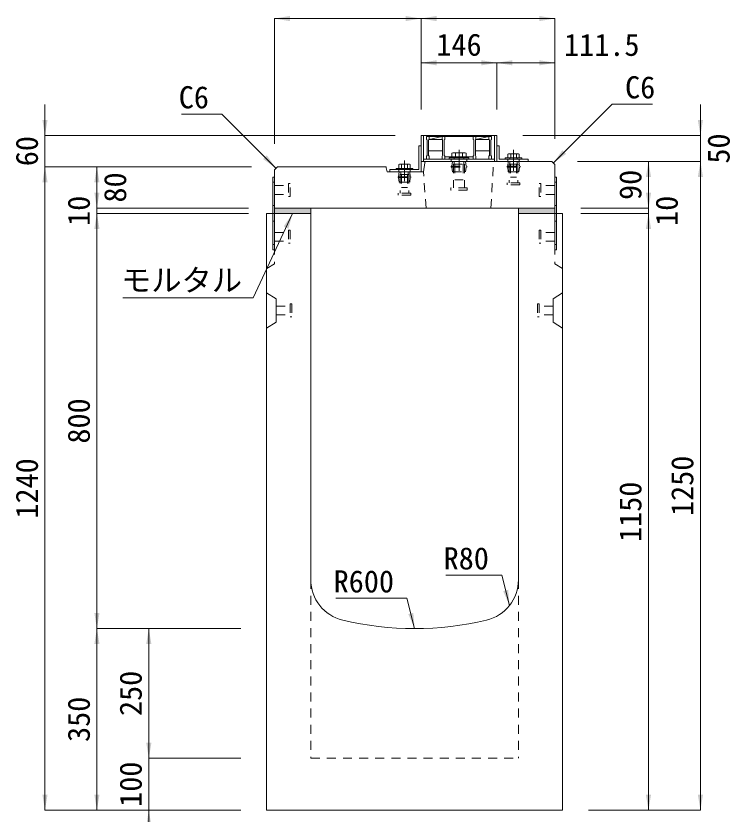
# Model space of a CAD drawing. Units: millimetres at full size. Extents: x -1934 to 78146, y -143454 to -112471.
# Drawn here: x 62805 to 64180, y -133932 to -132394 of the extents above; entities that cross this region are included whole.
import ezdxf
from ezdxf.enums import TextEntityAlignment as Align

# ---------------------------------------------------------------- set-up
doc = ezdxf.new("R2010")
doc.units = ezdxf.units.MM
doc.header["$LTSCALE"] = 23
for name, pattern in [('CHAIN', [18.5, 12, -1.5, 3.5, -1.5]), ('USER2', [1.35, 0.75, -0.6]), ('USER3', [1.35, 0.75, -0.6])]:
    doc.linetypes.add(name, pattern=pattern)
for name, color, linetype, lineweight in [('インサート', 92, 'USER2', 9), ('グレーチング', 7, 'Continuous', 9), ('ジョイント', 7, 'Continuous', 5), ('モルタル', 7, 'Continuous', 13), ('作業エリア', 11, 'Continuous', 13), ('受枠', 3, 'Continuous', 13), ('寸法線', 7, 'Continuous', 13), ('引出線', 4, 'Continuous', 13), ('本体', 2, 'Continuous', 13), ('ｲﾝｻｰﾄ', 3, 'USER3', 5)]:
    doc.layers.add(name, color=color, linetype=linetype, lineweight=lineweight)
doc.layers.add('ハッチング_モルタル', color=30, linetype='Continuous')
doc.styles.add('ＭＳ ゴシック', font='')
doc.styles.get('ＭＳ ゴシック').set_extended_font_data('MS Gothic')

# ---------------------------------------------------------------- blocks, each defined once
blk = doc.blocks.new('filled_arrow')
at = {"color": 0, "linetype": 'Continuous', "lineweight": -2}
blk.add_solid([(7.5, 1.25), (0, 0), (7.5, -1.25)], dxfattribs=at)

msp = doc.modelspace()

# ---------------------------------------------------------------- hatches: boundary and pattern name
at = {"layer": 'ハッチング_モルタル'}
for points in [[(63372.64, -132774.74), (63372.64, -132764.74), (63302.64, -132764.74), (63302.64, -132774.74)], [(63842.64, -132774.74), (63842.64, -132764.74), (63772.64, -132764.74), (63772.64, -132774.74)]]:
    msp.add_hatch(color=256, dxfattribs=at).paths.add_polyline_path(points)

# ---------------------------------------------------------------- linework, layer by layer
at = {"layer": 'インサート', "linetype": 'Continuous', "lineweight": 13}
for p, q in [((63646.15, -132657.94), (63644.29, -132658.79)), ((63644.29, -132658.79), (63644.29, -132667.94)), ((63670.14, -132657.94), (63646.15, -132657.94)), ((63670.14, -132657.94), (63671.99, -132658.79)), ((63671.99, -132658.79), (63671.99, -132667.94)), ((63753.66, -132659.94), (63752.19, -132660.79)), ((63752.19, -132660.79), (63752.19, -132667.94)), ((63753.66, -132659.94), (63772.62, -132659.94)), ((63772.62, -132659.94), (63774.09, -132660.79)), ((63774.09, -132660.79), (63774.09, -132667.94)), ((63543.66, -132679.94), (63542.19, -132680.79)), ((63542.19, -132680.79), (63542.19, -132687.94)), ((63543.66, -132679.94), (63562.62, -132679.94)), ((63562.62, -132679.94), (63564.09, -132680.79)), ((63564.09, -132680.79), (63564.09, -132687.94)), ((63671.99, -132667.94), (63644.29, -132667.94)), ((63752.19, -132667.94), (63774.09, -132667.94)), ((63542.19, -132687.94), (63564.09, -132687.94))]:
    msp.add_line(p, q, dxfattribs=at)
at = {"layer": 'インサート', "linetype": 'Continuous', "lineweight": 5}
for p, q in [((63651.22, -132658.79), (63651.22, -132667.94)), ((63665.07, -132658.79), (63665.07, -132667.94)), ((63757.67, -132660.79), (63757.67, -132667.94)), ((63768.62, -132660.79), (63768.62, -132667.94)), ((63547.67, -132680.79), (63547.67, -132687.94)), ((63558.62, -132680.79), (63558.62, -132687.94))]:
    msp.add_line(p, q, dxfattribs=at)
at = {"layer": 'インサート', "linetype": 'Continuous'}
for p, q in [((63677.14, -132667.94), (63639.14, -132667.94)), ((63639.14, -132667.94), (63639.14, -132670.24)), ((63677.14, -132670.24), (63639.14, -132670.24)), ((63677.14, -132667.94), (63677.14, -132670.24)), ((63747.14, -132667.94), (63779.14, -132667.94)), ((63747.14, -132667.94), (63747.14, -132670.24)), ((63747.14, -132670.24), (63779.14, -132670.24)), ((63779.14, -132667.94), (63779.14, -132670.24)), ((63537.14, -132687.94), (63569.14, -132687.94)), ((63537.14, -132687.94), (63537.14, -132690.24)), ((63537.14, -132690.24), (63569.14, -132690.24)), ((63569.14, -132687.94), (63569.14, -132690.24))]:
    msp.add_line(p, q, dxfattribs=at)
at = {"layer": 'インサート'}
for p, q in [((63644.39, -132683.99), (63645.64, -132674.74)), ((63645.64, -132674.74), (63670.64, -132674.74)), ((63647.24, -132679.74), (63669.04, -132679.74)), ((63647.24, -132679.74), (63647.24, -132725.24)), ((63648.69, -132674.74), (63648.69, -132679.74)), ((63649.14, -132667.94), (63649.14, -132670.24)), ((63650.14, -132679.74), (63650.14, -132709.74)), ((63666.14, -132679.74), (63666.14, -132709.74)), ((63667.14, -132667.94), (63667.14, -132670.24)), ((63667.59, -132674.74), (63667.59, -132679.74)), ((63669.04, -132679.74), (63669.04, -132725.24)), ((63671.89, -132683.99), (63670.64, -132674.74)), ((63751.89, -132683.99), (63753.14, -132674.74)), ((63753.14, -132674.74), (63773.14, -132674.74)), ((63754.89, -132679.74), (63771.39, -132679.74)), ((63754.89, -132679.74), (63754.89, -132715.74)), ((63756.02, -132674.74), (63756.02, -132679.74)), ((63756.14, -132667.94), (63756.14, -132670.24)), ((63757.14, -132679.74), (63757.14, -132704.74)), ((63769.14, -132679.74), (63769.14, -132704.74)), ((63770.14, -132667.94), (63770.14, -132670.24)), ((63770.27, -132674.74), (63770.27, -132679.74)), ((63771.39, -132679.74), (63771.39, -132715.74)), ((63774.39, -132683.99), (63773.14, -132674.74)), ((63541.89, -132703.99), (63543.14, -132694.74)), ((63543.14, -132694.74), (63563.14, -132694.74)), ((63546.02, -132694.74), (63546.02, -132699.74)), ((63546.14, -132687.94), (63546.14, -132690.24)), ((63560.14, -132687.94), (63560.14, -132690.24)), ((63560.27, -132694.74), (63560.27, -132699.74)), ((63564.39, -132703.99), (63563.14, -132694.74)), ((63643.14, -132683.99), (63673.14, -132683.99)), ((63643.14, -132683.99), (63643.14, -132685.49)), ((63643.14, -132685.49), (63673.14, -132685.49)), ((63644.39, -132685.49), (63645.64, -132694.74)), ((63645.64, -132694.74), (63670.64, -132694.74)), ((63671.89, -132685.49), (63670.64, -132694.74)), ((63673.14, -132683.99), (63673.14, -132685.49)), ((63750.64, -132683.99), (63775.64, -132683.99)), ((63750.64, -132683.99), (63750.64, -132685.49)), ((63750.64, -132685.49), (63775.64, -132685.49)), ((63751.89, -132685.49), (63753.14, -132694.74)), ((63753.14, -132694.74), (63773.14, -132694.74)), ((63774.39, -132685.49), (63773.14, -132694.74)), ((63775.64, -132683.99), (63775.64, -132685.49)), ((63540.64, -132703.99), (63565.64, -132703.99)), ((63540.64, -132703.99), (63540.64, -132705.49)), ((63540.64, -132705.49), (63565.64, -132705.49)), ((63541.89, -132705.49), (63543.14, -132714.74)), ((63544.89, -132699.74), (63561.39, -132699.74)), ((63544.89, -132699.74), (63544.89, -132735.74)), ((63547.14, -132699.74), (63547.14, -132724.74)), ((63559.14, -132699.74), (63559.14, -132724.74)), ((63561.39, -132699.74), (63561.39, -132735.74)), ((63564.39, -132705.49), (63563.14, -132714.74)), ((63565.64, -132703.99), (63565.64, -132705.49)), ((63650.14, -132709.74), (63666.14, -132709.74)), ((63757.14, -132704.74), (63769.14, -132704.74)), ((63302.64, -132721.24), (63329.64, -132721.24)), ((63302.64, -132721.24), (63302.64, -132738.24)), ((63332.64, -132717.24), (63329.64, -132717.24)), ((63329.64, -132717.24), (63329.64, -132742.24)), ((63332.64, -132742.24), (63332.64, -132717.24)), ((63543.14, -132714.74), (63563.14, -132714.74)), ((63547.14, -132724.74), (63559.14, -132724.74)), ((63642.14, -132729.74), (63642.14, -132725.24)), ((63674.14, -132725.24), (63642.14, -132725.24)), ((63674.14, -132725.24), (63674.14, -132729.74)), ((63751.14, -132719.74), (63751.14, -132715.74)), ((63775.14, -132715.74), (63751.14, -132715.74)), ((63775.14, -132719.74), (63751.14, -132719.74)), ((63775.14, -132715.74), (63775.14, -132719.74)), ((63812.64, -132717.24), (63815.64, -132717.24)), ((63812.64, -132742.24), (63812.64, -132717.24)), ((63815.64, -132717.24), (63815.64, -132742.24)), ((63842.64, -132721.24), (63815.64, -132721.24)), ((63842.64, -132721.24), (63842.64, -132738.24)), ((63302.64, -132738.24), (63329.64, -132738.24)), ((63329.64, -132742.24), (63332.64, -132742.24)), ((63541.14, -132739.74), (63541.14, -132735.74)), ((63565.14, -132735.74), (63541.14, -132735.74)), ((63565.14, -132739.74), (63541.14, -132739.74)), ((63565.14, -132735.74), (63565.14, -132739.74)), ((63674.14, -132729.74), (63642.14, -132729.74)), ((63815.64, -132742.24), (63812.64, -132742.24)), ((63842.64, -132738.24), (63815.64, -132738.24))]:
    msp.add_line(p, q, dxfattribs=at)
at = {"layer": 'インサート', "linetype": 'Continuous', "lineweight": 5}
for centre, radius, start, end in [((63647.75, -132665.44), 7.5, 62.50883, 117.49117), ((63658.14, -132686.67), 28.73, 76.05376, 103.94624), ((63668.53, -132665.44), 7.5, 62.50883, 117.49117), ((63754.93, -132664.79), 4.85, 55.61575, 124.38425), ((63763.14, -132678.06), 18.12, 72.41205, 107.58795), ((63771.35, -132664.79), 4.85, 55.61575, 124.38425), ((63544.93, -132684.79), 4.85, 55.61575, 124.38425), ((63553.14, -132698.06), 18.12, 72.41205, 107.58795), ((63561.35, -132684.79), 4.85, 55.61575, 124.38425)]:
    msp.add_arc(centre, radius, start, end, dxfattribs=at)
at = {"layer": 'グレーチング'}
for p, q in [((63595.64, -132626.24), (63595.64, -132632.24)), ((63595.64, -132626.24), (63720.64, -132626.24)), ((63595.64, -132632.24), (63596.64, -132633.24)), ((63596.64, -132633.24), (63596.64, -132663.24)), ((63600.64, -132632.24), (63599.64, -132633.24)), ((63599.64, -132633.24), (63599.64, -132663.24)), ((63600.64, -132626.24), (63600.64, -132632.24)), ((63600.64, -132632.24), (63625.64, -132626.24)), ((63600.64, -132632.24), (63625.64, -132632.24)), ((63625.64, -132626.24), (63625.64, -132632.24)), ((63625.64, -132632.24), (63626.64, -132633.24)), ((63626.64, -132633.24), (63626.64, -132663.24)), ((63630.64, -132632.24), (63629.64, -132633.24)), ((63629.64, -132633.24), (63629.64, -132663.24)), ((63630.64, -132626.24), (63630.64, -132632.24)), ((63685.64, -132626.24), (63685.64, -132632.24)), ((63685.64, -132632.24), (63686.64, -132633.24)), ((63686.64, -132633.24), (63686.64, -132663.24)), ((63690.64, -132632.24), (63689.64, -132633.24)), ((63689.64, -132633.24), (63689.64, -132663.24)), ((63690.64, -132632.24), (63715.64, -132626.24)), ((63690.64, -132626.24), (63690.64, -132632.24)), ((63690.64, -132632.24), (63715.64, -132632.24)), ((63715.64, -132626.24), (63715.64, -132632.24)), ((63715.64, -132632.24), (63716.64, -132633.24)), ((63716.64, -132633.24), (63716.64, -132663.24)), ((63720.64, -132632.24), (63719.64, -132633.24)), ((63719.64, -132633.24), (63719.64, -132663.24)), ((63720.64, -132626.24), (63720.64, -132632.24)), ((63595.64, -132664.24), (63596.64, -132663.24)), ((63595.64, -132670.24), (63595.64, -132664.24)), ((63626.64, -132654.24), (63599.64, -132654.24)), ((63600.64, -132664.24), (63599.64, -132663.24)), ((63600.64, -132670.24), (63600.64, -132664.24)), ((63625.64, -132664.24), (63626.64, -132663.24)), ((63625.64, -132670.24), (63625.64, -132664.24)), ((63630.64, -132664.24), (63629.64, -132663.24)), ((63630.64, -132670.24), (63630.64, -132664.24)), ((63685.64, -132665.74), (63630.64, -132665.74)), ((63685.64, -132664.24), (63686.64, -132663.24)), ((63685.64, -132670.24), (63685.64, -132664.24)), ((63716.64, -132654.24), (63689.64, -132654.24)), ((63690.64, -132664.24), (63689.64, -132663.24)), ((63690.64, -132670.24), (63690.64, -132664.24)), ((63715.64, -132664.24), (63716.64, -132663.24)), ((63715.64, -132670.24), (63715.64, -132664.24)), ((63720.64, -132664.24), (63719.64, -132663.24)), ((63720.64, -132670.24), (63720.64, -132664.24)), ((63595.64, -132670.24), (63600.64, -132670.24)), ((63625.64, -132670.24), (63630.64, -132670.24)), ((63685.64, -132670.24), (63690.64, -132670.24)), ((63715.64, -132670.24), (63720.64, -132670.24))]:
    msp.add_line(p, q, dxfattribs=at)
at = {"layer": 'ジョイント'}
for p, q in [((63299.44, -132704.74), (63302.64, -132704.74)), ((63299.44, -132704.74), (63299.44, -132844.74)), ((63302.64, -132704.74), (63302.64, -132844.74)), ((63842.64, -132704.74), (63845.84, -132704.74)), ((63842.64, -132704.74), (63842.64, -132844.74)), ((63845.84, -132704.74), (63845.84, -132844.74)), ((63299.44, -132844.74), (63302.64, -132844.74)), ((63842.64, -132844.74), (63845.84, -132844.74))]:
    msp.add_line(p, q, dxfattribs=at)
at = {"layer": 'ジョイント', "linetype": 'USER2'}
for p, q in [((63299.44, -132714.74), (63302.64, -132714.74)), ((63842.64, -132714.74), (63845.84, -132714.74)), ((63299.44, -132759.74), (63302.64, -132759.74)), ((63842.64, -132759.74), (63845.84, -132759.74)), ((63299.44, -132789.74), (63302.64, -132789.74)), ((63842.64, -132789.74), (63845.84, -132789.74)), ((63299.44, -132834.74), (63302.64, -132834.74)), ((63842.64, -132834.74), (63845.84, -132834.74))]:
    msp.add_line(p, q, dxfattribs=at)
at = {"layer": 'モルタル'}
for points in [[(63302.64, -132764.74), (63372.64, -132764.74), (63372.64, -132774.74), (63302.64, -132774.74)], [(63842.64, -132764.74), (63772.64, -132764.74), (63772.64, -132774.74), (63842.64, -132774.74)]]:
    msp.add_lwpolyline(points, close=True, dxfattribs=at)
at = {"layer": '作業エリア'}
for p, q in [((63592.64, -132674.74), (63592.26, -132677.3)), ((63595.22, -132674.74), (63592.64, -132674.74)), ((63515.18, -132684.74), (63517.64, -132684.74)), ((63517.64, -132684.74), (63518.12, -132687.15))]:
    msp.add_line(p, q, dxfattribs=at)
at = {"layer": '受枠'}
for p, q in [((63585.14, -132624.74), (63731.14, -132624.74)), ((63585.14, -132624.74), (63585.14, -132674.74)), ((63589.64, -132624.74), (63589.64, -132674.74)), ((63726.64, -132624.74), (63726.64, -132674.74)), ((63731.14, -132624.74), (63731.14, -132674.74)), ((63580.64, -132690.24), (63580.64, -132644.74)), ((63580.64, -132644.74), (63585.14, -132644.74)), ((63585.14, -132644.74), (63585.14, -132694.74)), ((63735.64, -132644.74), (63731.14, -132644.74)), ((63735.64, -132670.24), (63735.64, -132644.74)), ((63585.14, -132674.74), (63731.14, -132674.74)), ((63589.64, -132670.24), (63726.64, -132670.24)), ((63731.14, -132674.74), (63791.14, -132674.74)), ((63791.14, -132670.24), (63735.64, -132670.24)), ((63791.14, -132674.74), (63791.14, -132670.24)), ((63525.14, -132694.74), (63525.14, -132690.24)), ((63525.14, -132690.24), (63580.64, -132690.24)), ((63585.14, -132694.74), (63525.14, -132694.74))]:
    msp.add_line(p, q, dxfattribs=at)
at = {"layer": '受枠', "linetype": 'CHAIN'}
for p, q in [((63658.14, -132652.49), (63658.14, -132692.49)), ((63763.14, -132652.49), (63763.14, -132692.49)), ((63553.14, -132672.49), (63553.14, -132712.49))]:
    msp.add_line(p, q, dxfattribs=at)
at = {"layer": '受枠', "linetype": 'USER2'}
for p, q in [((63643.14, -132670.24), (63643.14, -132674.74)), ((63673.14, -132670.24), (63673.14, -132674.74)), ((63752.14, -132670.24), (63752.14, -132674.74)), ((63774.14, -132670.24), (63774.14, -132674.74)), ((63542.14, -132690.24), (63542.14, -132694.74)), ((63564.14, -132690.24), (63564.14, -132694.74))]:
    msp.add_line(p, q, dxfattribs=at)
at = {"layer": '寸法線'}
for p, q in [((63302.64, -132399.25), (63585.14, -132399.25)), ((63302.64, -132640.74), (63302.64, -132399.25)), ((63585.14, -132574.74), (63585.14, -132399.25)), ((63585.14, -132399.25), (63842.64, -132399.25)), ((63585.14, -132574.74), (63585.14, -132399.25)), ((63842.64, -132630.74), (63842.64, -132399.25)), ((63585.14, -132484.55), (63731.14, -132484.55)), ((63585.14, -132574.74), (63585.14, -132484.55)), ((63731.14, -132574.74), (63731.14, -132484.55)), ((63731.14, -132484.55), (63842.64, -132484.55)), ((63731.14, -132574.74), (63731.14, -132484.55)), ((63842.64, -132630.74), (63842.64, -132484.55)), ((62860.67, -132744.74), (62860.67, -132564.74)), ((64123.13, -132734.74), (64123.13, -132564.74)), ((63535.14, -132624.74), (62860.67, -132624.74)), ((63781.14, -132624.74), (64123.13, -132624.74)), ((63886.64, -132674.74), (64023.13, -132674.74)), ((63886.64, -132674.74), (64123.13, -132674.74)), ((63886.64, -132674.74), (64123.13, -132674.74)), ((64023.13, -132764.74), (64023.13, -132674.74)), ((64123.13, -133924.74), (64123.13, -132674.74)), ((63258.64, -132684.74), (62860.67, -132684.74)), ((62860.67, -132684.74), (62860.67, -133924.74)), ((63258.64, -132684.74), (62860.67, -132684.74)), ((62960.67, -132764.74), (62960.67, -132684.74)), ((63258.64, -132684.74), (62960.67, -132684.74)), ((62960.67, -132704.74), (62960.67, -132834.74)), ((64023.13, -132704.74), (64023.13, -132834.74)), ((63252.64, -132764.74), (62960.67, -132764.74)), ((63252.64, -132764.74), (62960.67, -132764.74)), ((63892.64, -132764.74), (64023.13, -132764.74)), ((63892.64, -132764.74), (64023.13, -132764.74)), ((62960.67, -132774.74), (62960.67, -133574.74)), ((63252.64, -132774.74), (62960.67, -132774.74)), ((63237.64, -132774.74), (62960.67, -132774.74)), ((63892.64, -132774.74), (64023.13, -132774.74)), ((63892.64, -132774.74), (64023.13, -132774.74)), ((64023.13, -133924.74), (64023.13, -132774.74)), ((62960.67, -133924.74), (62960.67, -133574.74)), ((63237.64, -133574.74), (62960.67, -133574.74)), ((63237.64, -133574.74), (62960.67, -133574.74)), ((63060.67, -133574.74), (63060.67, -133824.74)), ((63237.64, -133574.74), (63060.67, -133574.74)), ((63060.67, -133764.74), (63060.67, -133984.74)), ((63237.64, -133824.74), (63060.67, -133824.74)), ((63237.64, -133824.74), (63060.67, -133824.74)), ((63237.64, -133924.74), (62860.67, -133924.74)), ((63237.64, -133924.74), (62960.67, -133924.74)), ((63237.64, -133924.74), (63060.67, -133924.74)), ((63907.64, -133924.74), (64023.13, -133924.74)), ((63907.64, -133924.74), (64123.13, -133924.74))]:
    msp.add_line(p, q, dxfattribs=at)
at = {"layer": '引出線'}
for points in [[(63839.64, -132677.74), (63953.02, -132564.36), (64031.01, -132564.36)], [(63305.64, -132687.74), (63201.47, -132583.57), (63123.48, -132583.57)], [(63337.64, -132774.74), (63261.7, -132937.6), (63010.78, -132937.6)], [(63755.4, -133530.32), (63740.69, -133472.11), (63633, -133472.11)], [(63572.64, -133574.74), (63557.93, -133516.53), (63421, -133516.53)]]:
    msp.add_lwpolyline(points, dxfattribs=at)
at = {"layer": '本体'}
for p, q in [((63592.26, -132677.3), (63589.64, -132694.74)), ((63595.22, -132674.74), (63836.64, -132674.74)), ((63836.64, -132674.74), (63842.64, -132680.74)), ((63842.64, -132680.74), (63842.64, -132774.74)), ((63302.64, -132690.74), (63308.64, -132684.74)), ((63302.64, -132690.74), (63302.64, -132774.74)), ((63308.64, -132684.74), (63515.18, -132684.74)), ((63518.12, -132687.15), (63519.64, -132694.74)), ((63519.64, -132694.74), (63589.64, -132694.74)), ((63302.64, -132764.74), (63842.64, -132764.74)), ((63302.64, -132774.74), (63372.64, -132774.74)), ((63772.64, -132774.74), (63842.64, -132774.74))]:
    msp.add_line(p, q, dxfattribs=at)
at = {"layer": '本体', "linetype": 'USER2', "lineweight": 15}
for p, q in [((63719.64, -132764.74), (63724.64, -132674.74)), ((63594.64, -132764.74), (63589.64, -132694.74))]:
    msp.add_line(p, q, dxfattribs=at)
at = {"layer": '本体', "lineweight": 20}
for p, q in [((63287.64, -133924.74), (63287.64, -132774.74)), ((63372.64, -132774.74), (63287.64, -132774.74)), ((63372.64, -133480.71), (63372.64, -132774.74)), ((63772.64, -133480.71), (63772.64, -132774.74)), ((63857.64, -132774.74), (63772.64, -132774.74)), ((63857.64, -133924.74), (63857.64, -132774.74)), ((63287.64, -133924.74), (63857.64, -133924.74))]:
    msp.add_line(p, q, dxfattribs=at)
at = {"layer": '本体', "linetype": 'USER3', "lineweight": 9}
for p, q in [((63302.64, -132774.74), (63302.64, -132871.74)), ((63842.64, -132774.74), (63842.64, -132871.74)), ((63302.64, -132871.74), (63287.64, -132881.24)), ((63842.64, -132871.74), (63857.64, -132881.24)), ((63372.64, -133480.7), (63372.64, -133824.74)), ((63772.64, -133480.7), (63772.64, -133824.74)), ((63372.64, -133824.74), (63772.64, -133824.74))]:
    msp.add_line(p, q, dxfattribs=at)
at = {"layer": '本体', "lineweight": 9}
for p, q in [((63287.64, -132927.74), (63305.84, -132939.24)), ((63857.64, -132927.74), (63839.44, -132939.24)), ((63305.84, -132939.24), (63305.84, -132984.24)), ((63839.44, -132939.24), (63839.44, -132984.24)), ((63287.64, -132995.74), (63305.84, -132984.24)), ((63857.64, -132995.74), (63839.44, -132984.24))]:
    msp.add_line(p, q, dxfattribs=at)
at = {"layer": '本体'}
for centre, start, end in [((63595.22, -132677.74), 90, 171.46923), ((63515.18, -132687.74), 11.30993, 90)]:
    msp.add_arc(centre, 3, start, end, dxfattribs=at)
at = {"layer": '本体', "lineweight": 20}
for centre, radius, start, end in [((63452.64, -133480.71), 80, 180, 256.6576), ((63692.64, -133480.71), 80, 283.34225, 0), ((63572.64, -132974.74), 600, 256.6576, 283.34225)]:
    msp.add_arc(centre, radius, start, end, dxfattribs=at)
at = {"layer": 'ｲﾝｻｰﾄ'}
for p, q in [((63302.64, -132811.24), (63329.64, -132811.24)), ((63329.64, -132807.24), (63329.64, -132832.24)), ((63329.64, -132807.24), (63332.64, -132807.24)), ((63332.64, -132807.24), (63332.64, -132832.24)), ((63815.64, -132807.24), (63812.64, -132807.24)), ((63812.64, -132807.24), (63812.64, -132832.24)), ((63815.64, -132807.24), (63815.64, -132832.24)), ((63842.64, -132811.24), (63815.64, -132811.24)), ((63302.64, -132828.24), (63329.64, -132828.24)), ((63329.64, -132832.24), (63332.64, -132832.24)), ((63815.64, -132832.24), (63812.64, -132832.24)), ((63842.64, -132828.24), (63815.64, -132828.24)), ((63305.84, -132953.24), (63332.84, -132953.24)), ((63305.84, -132953.24), (63305.84, -132970.24)), ((63332.84, -132949.24), (63332.84, -132974.24)), ((63332.84, -132949.24), (63335.84, -132949.24)), ((63335.84, -132949.24), (63335.84, -132974.24)), ((63812.44, -132949.24), (63809.44, -132949.24)), ((63809.44, -132949.24), (63809.44, -132974.24)), ((63812.44, -132949.24), (63812.44, -132974.24)), ((63839.44, -132953.24), (63812.44, -132953.24)), ((63839.44, -132953.24), (63839.44, -132970.24)), ((63305.84, -132970.24), (63332.84, -132970.24)), ((63332.84, -132974.24), (63335.84, -132974.24)), ((63812.44, -132974.24), (63809.44, -132974.24)), ((63839.44, -132970.24), (63812.44, -132970.24))]:
    msp.add_line(p, q, dxfattribs=at)

# ---------------------------------------------------------------- block references
at = {"layer": '寸法線', "xscale": 4, "yscale": 4}
for p in [(63302.64, -132399.25), (63585.14, -132399.25), (63585.14, -132484.55), (63731.14, -132484.55)]:
    msp.add_blockref('filled_arrow', p, dxfattribs=at)
for p, rotation in [((63585.14, -132399.25), 180), ((63842.64, -132399.25), 180), ((63731.14, -132484.55), 180), ((63842.64, -132484.55), 180), ((62860.67, -132624.74), 90), ((64123.13, -132624.74), 90), ((64023.13, -132674.74), 270), ((64123.13, -132674.74), 270), ((64123.13, -132674.74), 270), ((62860.67, -132684.74), 270), ((62860.67, -132684.74), 270), ((62960.67, -132684.74), 270), ((62960.67, -132764.74), 90), ((62960.67, -132764.74), 90), ((64023.13, -132764.74), 90), ((64023.13, -132764.74), 90), ((62960.67, -132774.74), 270), ((62960.67, -132774.74), 270), ((64023.13, -132774.74), 270), ((64023.13, -132774.74), 270), ((62960.67, -133574.74), 90), ((62960.67, -133574.74), 270), ((63060.67, -133574.74), 270), ((63060.67, -133824.74), 90), ((63060.67, -133824.74), 90), ((62860.67, -133924.74), 90), ((62960.67, -133924.74), 90), ((64023.13, -133924.74), 90), ((64123.13, -133924.74), 90), ((63060.67, -133924.74), 270)]:
    msp.add_blockref('filled_arrow', p, dxfattribs=dict(at, rotation=rotation))
at = {"layer": '引出線', "xscale": 4, "yscale": 4}
for p, rotation in [((63305.64, -132687.74), 135), ((63839.64, -132677.74), 45), ((63337.64, -132774.74), 245), ((63755.4, -133530.32), 104.2), ((63572.64, -133574.74), 104.2)]:
    msp.add_blockref('filled_arrow', p, dxfattribs=dict(at, rotation=rotation))

# ---------------------------------------------------------------- texts
at = {"layer": '寸法線', "style": 'ＭＳ ゴシック'}
for s, p in [('146', (63658.14, -132449.55)), ('111.5', (63933.22, -132449.82))]:
    msp.add_text(s, height=42.72, dxfattribs=at).set_placement(p, align=Align.MIDDLE_CENTER)
for s, p in [('60', (62825.67, -132654.74)), ('50', (64158.13, -132649.74)), ('90', (63988.13, -132719.74)), ('80', (62995.67, -132724.74)), ('10', (62925.67, -132769.74)), ('10', (64058.13, -132769.74)), ('800', (62925.67, -133174.74)), ('1240', (62825.67, -133304.74)), ('1250', (64088.13, -133299.74)), ('1150', (63988.13, -133349.74)), ('250', (63025.67, -133699.74)), ('350', (62925.67, -133749.74)), ('100', (63025.67, -133874.74))]:
    msp.add_text(s, height=42.72, rotation=90, dxfattribs=at).set_placement(p, align=Align.MIDDLE_CENTER)
at = {"layer": '引出線', "style": 'ＭＳ ゴシック'}
msp.add_text('C6', height=42.72, dxfattribs=at).set_placement((63978.02, -132510.36), align=Align.TOP_LEFT)
for s, p in [('C6', (63176.47, -132529.57)), ('R80', (63715.69, -133418.11)), ('R600', (63532.93, -133462.53))]:
    msp.add_text(s, height=42.72, dxfattribs=at).set_placement(p, align=Align.TOP_RIGHT)
msp.add_text('モルタル', height=42.72, dxfattribs=at).set_placement((63123.74, -132882), align=Align.TOP_CENTER)

doc.saveas('drawing.dxf')
